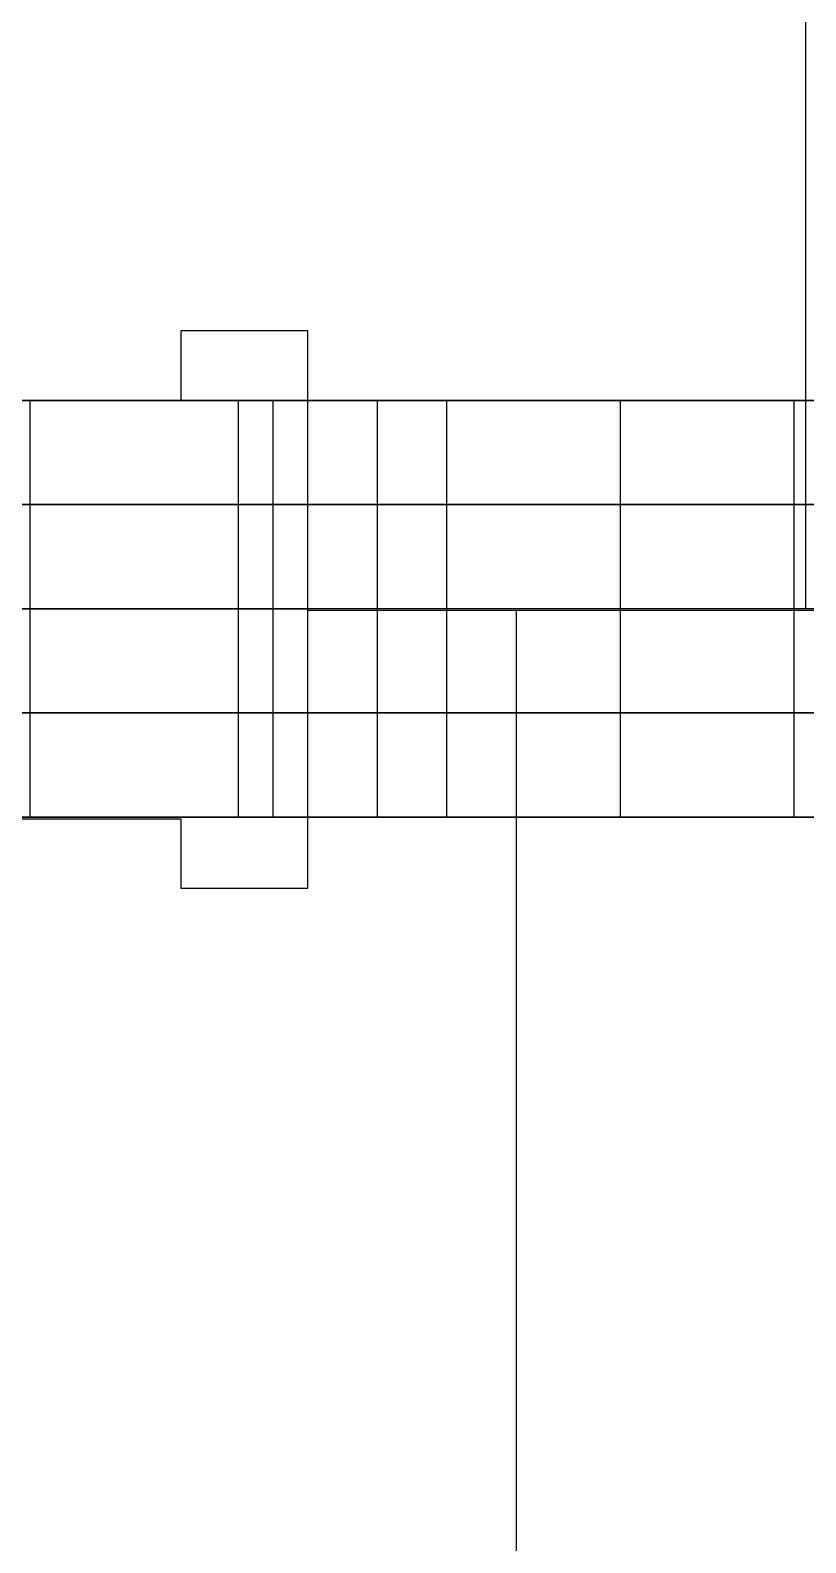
# Model space of a CAD drawing. Extents: x 584 to 852, y -43768 to -40231.
# Drawn here: x 651.5 to 718.5, y -41180.2 to -41049.5 of the extents above; entities that cross this region are included whole.
import ezdxf

# ---------------------------------------------------------------- set-up
doc = ezdxf.new("R2010")
doc.units = 0
doc.layers.add('ENDS', color=40, linetype='CONTINUOUS')

# ---------------------------------------------------------------- blocks, each defined once
blk = doc.blocks.new('SKYLARK200_END-XXS-1')
at = {"layer": 'ENDS'}
for p, q in [((-134, 2668.02, 264), (-134, 3518.01, 264)), ((-134, 2668.02, 282), (-134, 3518.01, 282)), ((-177, 2692.06, 282), (-188, 2692.06, 282)), ((-188, 2692.06, 282), (-188, 2692.06, 264)), ((-177, 2692.06, 264), (-188, 2692.06, 264)), ((-188, 2692.06, 282), (-188, 2686.06, 282)), ((-188, 2692.06, 264), (-188, 2686.06, 264)), ((-177, 2692.06, 273), (-188, 2692.06, 273)), ((-188, 2692.06, 273), (-188, 2686.06, 273)), ((-182.5, 2692.06, 282), (-182.5, 2692.06, 264)), ((-177, 2668.06, 282), (-177, 2692.06, 282)), ((-177, 2692.06, 282), (-177, 2692.06, 264)), ((-177, 2668.06, 264), (-177, 2692.06, 264)), ((-177, 2668.06, 273), (-177, 2692.06, 273)), ((-188, 2689.06, 282), (-188, 2689.06, 264)), ((-188, 2686.06, 282), (-250, 2686, 282)), ((-188, 2686.06, 264), (-250, 2686, 264)), ((-188, 2686.06, 273), (-250, 2686, 273)), ((-250, 2686.03, 141), (-50, 2686.03, 141)), ((-250, 2686.03, 141), (-50, 2686.03, 141)), ((-177, 2686.03, -18), (-225, 2686.03, -18)), ((-225, 2686.03, 300), (-177, 2686.03, 300)), ((-177, 2686.03, -18), (-225, 2686.03, -18)), ((-225, 2686.03, 300), (-177, 2686.03, 300)), ((-201, 2668.03, 300), (-201, 2686.03, 300)), ((-201, 2668.03, -18), (-201, 2686.03, -18)), ((-201, 2668.03, 300), (-201, 2686.03, 300)), ((-188, 2686.06, 282), (-188, 2686.06, 264)), ((-183, 2668.03, 140), (-183, 2686.03, 140)), ((-117, 2686.03, 140), (-183, 2686.03, 140)), ((-183, 2668.03, 128), (-183, 2686.03, 128)), ((-183, 2686.03, 140), (-183, 2686.03, 128)), ((-183, 2686.03, 128), (-177, 2686.03, 128)), ((-183, 2668.03, 134), (-183, 2686.03, 134)), ((-183, 2668.03, 140), (-183, 2686.03, 140)), ((-117, 2686.03, 140), (-183, 2686.03, 140)), ((-183, 2668.03, 128), (-183, 2686.03, 128)), ((-183, 2686.03, 140), (-183, 2686.03, 128)), ((-183, 2686.03, 128), (-177, 2686.03, 128)), ((-183, 2668.03, 134), (-183, 2686.03, 134)), ((-180, 2668.03, 128), (-180, 2686.03, 128)), ((-180, 2668.03, 128), (-180, 2686.03, 128)), ((-177, 2668.03, 128), (-177, 2686.03, 128)), ((-177, 2668.03, -18), (-177, 2686.03, -18)), ((-177, 2686.03, 128), (-177, 2686.03, -18)), ((-177, 2668.03, 300), (-177, 2686.03, 300)), ((-177, 2668.03, 258), (-177, 2686.03, 258)), ((-177, 2686.03, 300), (-177, 2686.03, 258)), ((-177, 2686.03, 258), (-165, 2686.03, 258)), ((-177, 2668.03, 140), (-177, 2686.03, 140)), ((-177, 2668.03, 55), (-177, 2686.03, 55)), ((-177, 2668.03, 264), (-177, 2686.03, 264)), ((-177, 2668.03, 128), (-177, 2686.03, 128)), ((-177, 2668.03, -18), (-177, 2686.03, -18)), ((-177, 2686.03, 128), (-177, 2686.03, -18)), ((-177, 2668.03, 300), (-177, 2686.03, 300)), ((-177, 2668.03, 258), (-177, 2686.03, 258)), ((-177, 2686.03, 300), (-177, 2686.03, 258)), ((-177, 2686.03, 258), (-165, 2686.03, 258)), ((-177, 2668.03, 140), (-177, 2686.03, 140)), ((-177, 2668.03, 55), (-177, 2686.03, 55)), ((-177, 2668.03, 264), (-177, 2686.03, 264)), ((-171, 2668.03, 258), (-171, 2686.03, 258)), ((-171, 2668.03, 258), (-171, 2686.03, 258)), ((-165, 2668.03, 258), (-165, 2686.03, 258)), ((-165, 2668.03, 264), (-165, 2686.03, 264)), ((-165, 2686.03, 258), (-165, 2686.03, 264)), ((-165, 2686.03, 264), (-135, 2686.03, 264)), ((-165, 2668.03, 261), (-165, 2686.03, 261)), ((-165, 2668.03, 258), (-165, 2686.03, 258)), ((-165, 2668.03, 264), (-165, 2686.03, 264)), ((-165, 2686.03, 258), (-165, 2686.03, 264)), ((-165, 2686.03, 264), (-135, 2686.03, 264)), ((-165, 2668.03, 261), (-165, 2686.03, 261)), ((-150, 2668.03, 264), (-150, 2686.03, 264)), ((-150, 2668.03, 264), (-150, 2686.03, 264)), ((-135, 2668.03, 264), (-135, 2686.03, 264)), ((-135, 2668.03, 258), (-135, 2686.03, 258)), ((-135, 2686.03, 264), (-135, 2686.03, 258)), ((-135, 2686.03, 258), (-123, 2686.03, 258)), ((-135, 2668.03, 261), (-135, 2686.03, 261)), ((-135, 2668.03, 264), (-135, 2686.03, 264)), ((-135, 2668.03, 258), (-135, 2686.03, 258)), ((-135, 2686.03, 264), (-135, 2686.03, 258)), ((-135, 2686.03, 258), (-123, 2686.03, 258)), ((-135, 2668.03, 261), (-135, 2686.03, 261)), ((-134, 2686.03, 140), (-134, 2686.03, 258)), ((-177, 2680.06, 282), (-177, 2680.06, 264)), ((-177, 2677.03, -18), (-225, 2677.03, -18)), ((-225, 2677.03, 300), (-177, 2677.03, 300)), ((-177, 2677.03, -18), (-225, 2677.03, -18)), ((-225, 2677.03, 300), (-177, 2677.03, 300)), ((-117, 2677.03, 140), (-183, 2677.03, 140)), ((-183, 2677.03, 140), (-183, 2677.03, 128)), ((-183, 2677.03, 128), (-177, 2677.03, 128)), ((-117, 2677.03, 140), (-183, 2677.03, 140)), ((-183, 2677.03, 140), (-183, 2677.03, 128)), ((-183, 2677.03, 128), (-177, 2677.03, 128)), ((-177, 2677.03, 128), (-177, 2677.03, -18)), ((-177, 2677.03, 300), (-177, 2677.03, 258)), ((-177, 2677.03, 258), (-165, 2677.03, 258)), ((-177, 2677.03, 128), (-177, 2677.03, -18)), ((-177, 2677.03, 300), (-177, 2677.03, 258)), ((-177, 2677.03, 258), (-165, 2677.03, 258)), ((-165, 2677.03, 258), (-165, 2677.03, 264)), ((-165, 2677.03, 264), (-135, 2677.03, 264)), ((-165, 2677.03, 258), (-165, 2677.03, 264)), ((-165, 2677.03, 264), (-135, 2677.03, 264)), ((-135, 2677.03, 264), (-135, 2677.03, 258)), ((-135, 2677.03, 258), (-123, 2677.03, 258)), ((-135, 2677.03, 264), (-135, 2677.03, 258)), ((-135, 2677.03, 258), (-123, 2677.03, 258)), ((-250, 2668.03, 141), (-50, 2668.03, 141)), ((-250, 2668.03, 141), (-50, 2668.03, 141)), ((-250, 2668.03, 141), (-50, 2668.03, 141)), ((-177, 2668.03, -18), (-225, 2668.03, -18)), ((-225, 2668.03, 300), (-177, 2668.03, 300)), ((-177, 2668.03, -18), (-225, 2668.03, -18)), ((-225, 2668.03, 300), (-177, 2668.03, 300)), ((-177, 2668.03, -18), (-225, 2668.03, -18)), ((-225, 2668.03, 300), (-177, 2668.03, 300)), ((-201, 2650.03, 300), (-201, 2668.03, 300)), ((-117, 2668.03, 140), (-183, 2668.03, 140)), ((-183, 2668.03, 140), (-183, 2668.03, 128)), ((-183, 2668.03, 128), (-177, 2668.03, 128)), ((-183, 2650.03, 140), (-183, 2668.03, 140)), ((-117, 2668.03, 140), (-183, 2668.03, 140)), ((-183, 2650.03, 128), (-183, 2668.03, 128)), ((-183, 2668.03, 140), (-183, 2668.03, 128)), ((-183, 2668.03, 128), (-177, 2668.03, 128)), ((-183, 2650.03, 134), (-183, 2668.03, 134)), ((-117, 2668.03, 140), (-183, 2668.03, 140)), ((-183, 2668.03, 140), (-183, 2668.03, 128)), ((-183, 2668.03, 128), (-177, 2668.03, 128)), ((-180, 2650.03, 128), (-180, 2668.03, 128)), ((-123, 2668.01, 282), (-177, 2668.06, 282)), ((-177, 2668.06, 282), (-177, 2668.06, 264)), ((-123, 2668.01, 264), (-177, 2668.06, 264)), ((-123, 2668.01, 273), (-177, 2668.06, 273)), ((-177, 2668.03, 128), (-177, 2668.03, -18)), ((-177, 2668.03, 300), (-177, 2668.03, 258)), ((-177, 2668.03, 258), (-165, 2668.03, 258)), ((-177, 2650.03, 128), (-177, 2668.03, 128)), ((-177, 2650.03, -18), (-177, 2668.03, -18)), ((-177, 2668.03, 128), (-177, 2668.03, -18)), ((-177, 2650.03, 300), (-177, 2668.03, 300)), ((-177, 2650.03, 258), (-177, 2668.03, 258)), ((-177, 2668.03, 300), (-177, 2668.03, 258)), ((-177, 2668.03, 258), (-165, 2668.03, 258)), ((-177, 2650.03, 140), (-177, 2668.03, 140)), ((-177, 2650.03, 55), (-177, 2668.03, 55)), ((-177, 2650.03, 264), (-177, 2668.03, 264)), ((-177, 2668.03, 128), (-177, 2668.03, -18)), ((-177, 2668.03, 300), (-177, 2668.03, 258)), ((-177, 2668.03, 258), (-165, 2668.03, 258)), ((-177, 2667.89, 282), (-123, 2667.93, 282)), ((-177, 2667.89, 264), (-123, 2667.93, 264)), ((-177, 2667.89, 273), (-123, 2667.93, 273)), ((-177, 2643.89, 282), (-177, 2667.89, 282)), ((-177, 2667.89, 282), (-177, 2667.89, 264)), ((-177, 2643.89, 264), (-177, 2667.89, 264)), ((-177, 2643.89, 273), (-177, 2667.89, 273)), ((-171, 2650.03, 258), (-171, 2668.03, 258)), ((-165, 2668.03, 258), (-165, 2668.03, 264)), ((-165, 2668.03, 264), (-135, 2668.03, 264)), ((-165, 2650.03, 258), (-165, 2668.03, 258)), ((-165, 2650.03, 264), (-165, 2668.03, 264)), ((-165, 2668.03, 258), (-165, 2668.03, 264)), ((-165, 2668.03, 264), (-135, 2668.03, 264)), ((-165, 2650.03, 261), (-165, 2668.03, 261)), ((-165, 2668.03, 258), (-165, 2668.03, 264)), ((-165, 2668.03, 264), (-135, 2668.03, 264)), ((-159, 2667.9, 264), (-159, 2067.99, 264)), ((-159, 2667.9, 282), (-159, 2067.99, 282)), ((-150, 2650.03, 264), (-150, 2668.03, 264)), ((-150, 2668.03, 282), (-150, 2668.03, 264)), ((-150, 2667.91, 282), (-150, 2667.91, 264)), ((-135, 2668.03, 264), (-135, 2668.03, 258)), ((-135, 2668.03, 258), (-123, 2668.03, 258)), ((-135, 2650.03, 264), (-135, 2668.03, 264)), ((-135, 2650.03, 258), (-135, 2668.03, 258)), ((-135, 2668.03, 264), (-135, 2668.03, 258)), ((-135, 2668.03, 258), (-123, 2668.03, 258)), ((-135, 2650.03, 261), (-135, 2668.03, 261)), ((-135, 2668.03, 264), (-135, 2668.03, 258)), ((-135, 2668.03, 258), (-123, 2668.03, 258)), ((-134, 2668.03, 140), (-134, 2668.03, 258)), ((-177, 2659.03, -18), (-225, 2659.03, -18)), ((-225, 2659.03, 300), (-177, 2659.03, 300)), ((-117, 2659.03, 140), (-183, 2659.03, 140)), ((-183, 2659.03, 140), (-183, 2659.03, 128)), ((-183, 2659.03, 128), (-177, 2659.03, 128)), ((-177, 2659.03, 128), (-177, 2659.03, -18)), ((-177, 2659.03, 300), (-177, 2659.03, 258)), ((-177, 2659.03, 258), (-165, 2659.03, 258)), ((-165, 2659.03, 258), (-165, 2659.03, 264)), ((-165, 2659.03, 264), (-135, 2659.03, 264)), ((-135, 2659.03, 264), (-135, 2659.03, 258)), ((-135, 2659.03, 258), (-123, 2659.03, 258)), ((-177, 2655.89, 282), (-177, 2655.89, 264)), ((-250, 2650.03, 141), (-50, 2650.03, 141)), ((-250, 2649.94, 282), (-188, 2649.88, 282)), ((-250, 2649.94, 264), (-188, 2649.88, 264)), ((-250, 2649.94, 273), (-188, 2649.88, 273)), ((-177, 2650.03, -18), (-225, 2650.03, -18)), ((-225, 2650.03, 300), (-177, 2650.03, 300)), ((-188, 2649.88, 282), (-188, 2649.88, 264)), ((-188, 2649.88, 282), (-188, 2643.88, 282)), ((-188, 2649.88, 264), (-188, 2643.88, 264)), ((-188, 2649.88, 273), (-188, 2643.88, 273)), ((-117, 2650.03, 140), (-183, 2650.03, 140)), ((-183, 2650.03, 140), (-183, 2650.03, 128)), ((-183, 2650.03, 128), (-177, 2650.03, 128)), ((-177, 2650.03, 128), (-177, 2650.03, -18)), ((-177, 2650.03, 300), (-177, 2650.03, 258)), ((-177, 2650.03, 258), (-165, 2650.03, 258)), ((-165, 2650.03, 258), (-165, 2650.03, 264)), ((-165, 2650.03, 264), (-135, 2650.03, 264)), ((-135, 2650.03, 264), (-135, 2650.03, 258)), ((-135, 2650.03, 258), (-123, 2650.03, 258)), ((-188, 2646.88, 282), (-188, 2646.88, 264)), ((-188, 2643.88, 282), (-177, 2643.89, 282)), ((-188, 2643.88, 264), (-177, 2643.89, 264)), ((-188, 2643.88, 273), (-177, 2643.89, 273)), ((-188, 2643.88, 282), (-188, 2643.88, 264)), ((-182.5, 2643.88, 282), (-182.5, 2643.88, 264)), ((-177, 2643.89, 282), (-177, 2643.89, 264))]:
    blk.add_line(p, q, dxfattribs=at)

msp = doc.modelspace()

# ---------------------------------------------------------------- block references
at = {"layer": 'ENDS'}
msp.add_blockref('SKYLARK200_END-XXS-1', (852.49, -43767.53, 18), dxfattribs=at)

doc.saveas('drawing.dxf')
